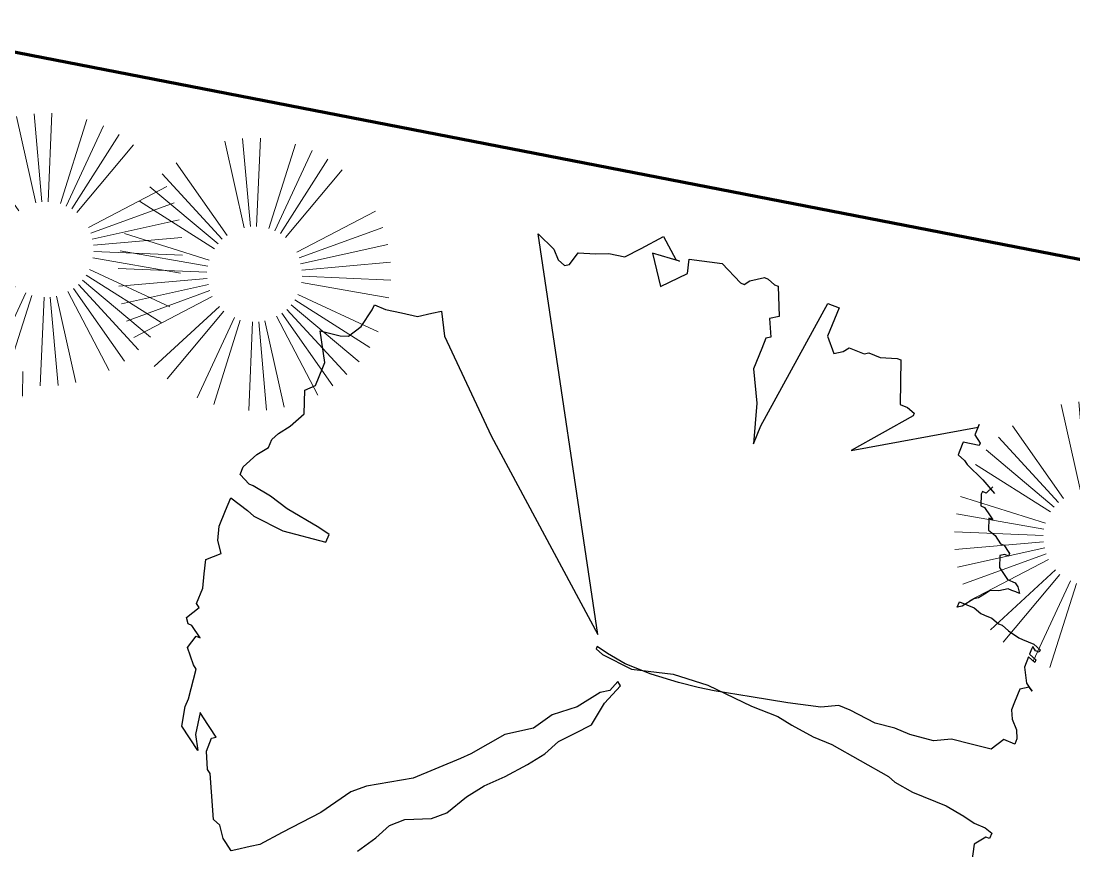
# Model space of a CAD drawing. Header units: millimetres. Extents: x 111 to 1506, y 14 to 566.
# Drawn here: x 233.717 to 235.977, y 91.327 to 93.11 of the extents above; entities that cross this region are included whole.
import ezdxf

# ---------------------------------------------------------------- set-up
doc = ezdxf.new("R2010")
doc.units = ezdxf.units.MM
for name, color, linetype, lineweight in [('ARBOLES', 78, 'Continuous', 5), ('G', 254, 'Continuous', 5), ('PALMERAS114', 114, 'Continuous', 5)]:
    doc.layers.add(name, color=color, linetype=linetype, lineweight=lineweight)
doc.layers.add('fer', color=8, linetype='Continuous')
doc.styles.add('ATTR', font='romans.shx', dxfattribs={"width": 0.8, "height": 2.52})

# ---------------------------------------------------------------- blocks, each defined once
blk = doc.blocks.new('tr')
at = {"layer": 'fer', "color": 97}
for p, q in [((1378.7648, 206.7174), (1378.7707, 206.7347)), ((1378.7648, 206.7174), (1378.7707, 206.7347)), ((1378.7707, 206.7347), (1378.7827, 206.7347)), ((1378.7707, 206.7347), (1378.7707, 206.7347)), ((1378.7707, 206.7347), (1378.7827, 206.7347)), ((1378.7707, 206.7347), (1378.7707, 206.7347)), ((1378.7827, 206.7347), (1378.7827, 206.7261)), ((1378.7827, 206.7347), (1378.7827, 206.7261)), ((1378.7827, 206.7261), (1378.8065, 206.7087)), ((1378.7827, 206.7261), (1378.7827, 206.7261)), ((1378.7827, 206.7261), (1378.8065, 206.7087)), ((1378.7827, 206.7261), (1378.7827, 206.7261)), ((1378.5446, 206.7001), (1378.5625, 206.7087)), ((1378.5446, 206.7001), (1378.5625, 206.7087)), ((1378.5625, 206.7087), (1378.5744, 206.7087)), ((1378.5625, 206.7087), (1378.5625, 206.7087)), ((1378.5625, 206.7087), (1378.5744, 206.7087)), ((1378.5625, 206.7087), (1378.5625, 206.7087)), ((1378.5744, 206.7087), (1378.5744, 206.6827)), ((1378.5744, 206.7087), (1378.5744, 206.7087)), ((1378.5744, 206.7087), (1378.5744, 206.6827)), ((1378.5744, 206.7087), (1378.5744, 206.7087)), ((1378.7648, 206.6914), (1378.7648, 206.7174)), ((1378.7648, 206.6914), (1378.7648, 206.7174)), ((1378.8065, 206.7087), (1378.8422, 206.7174)), ((1378.8065, 206.7087), (1378.8422, 206.7174)), ((1378.3601, 206.6654), (1378.3661, 206.6827)), ((1378.3601, 206.6654), (1378.3661, 206.6827)), ((1378.3661, 206.6827), (1378.372, 206.6827)), ((1378.3661, 206.6827), (1378.372, 206.6827)), ((1378.372, 206.6827), (1378.372, 206.6741)), ((1378.372, 206.6827), (1378.372, 206.6741)), ((1378.3839, 206.6654), (1378.3899, 206.6827)), ((1378.3839, 206.6654), (1378.3899, 206.6827)), ((1378.3958, 206.6827), (1378.3899, 206.6654)), ((1378.3899, 206.6827), (1378.3958, 206.6827)), ((1378.3958, 206.6827), (1378.3899, 206.6654)), ((1378.3899, 206.6827), (1378.3958, 206.6827)), ((1378.4137, 206.6654), (1378.4434, 206.6827)), ((1378.4137, 206.6654), (1378.4434, 206.6827)), ((1378.4434, 206.6827), (1378.4494, 206.6914)), ((1378.4434, 206.6827), (1378.4494, 206.6914)), ((1378.4553, 206.7001), (1378.4494, 206.6914)), ((1378.4494, 206.6914), (1378.4553, 206.7001)), ((1378.4553, 206.7001), (1378.4494, 206.6914)), ((1378.4494, 206.6914), (1378.4553, 206.7001)), ((1378.4494, 206.6914), (1378.4613, 206.6741)), ((1378.4494, 206.6914), (1378.4613, 206.6741)), ((1378.5089, 206.6741), (1378.5268, 206.6827)), ((1378.5089, 206.6741), (1378.5268, 206.6827)), ((1378.5268, 206.6827), (1378.5446, 206.7001)), ((1378.5268, 206.6827), (1378.5446, 206.7001)), ((1378.5446, 206.7001), (1378.5446, 206.7001)), ((1378.5446, 206.7001), (1378.5446, 206.7001)), ((1378.5744, 206.6827), (1378.6041, 206.6654)), ((1378.5744, 206.6827), (1378.6041, 206.6654)), ((1378.7588, 206.6654), (1378.7648, 206.6914)), ((1378.7588, 206.6654), (1378.7648, 206.6914)), ((1378.3601, 206.6394), (1378.3601, 206.6654)), ((1378.3601, 206.6394), (1378.3601, 206.6654)), ((1378.372, 206.6741), (1378.3661, 206.6654)), ((1378.372, 206.6741), (1378.3661, 206.6654)), ((1378.3661, 206.6654), (1378.372, 206.6654)), ((1378.3661, 206.6654), (1378.372, 206.6654)), ((1378.372, 206.6654), (1378.3839, 206.6654)), ((1378.372, 206.6654), (1378.3839, 206.6654)), ((1378.3899, 206.6654), (1378.4137, 206.6654)), ((1378.3899, 206.6654), (1378.4137, 206.6654)), ((1378.4613, 206.6741), (1378.491, 206.6741)), ((1378.4613, 206.6741), (1378.491, 206.6741)), ((1378.491, 206.6741), (1378.5089, 206.6741)), ((1378.491, 206.6741), (1378.5089, 206.6741)), ((1378.6041, 206.6654), (1378.6101, 206.6221)), ((1378.6041, 206.6654), (1378.6101, 206.6221)), ((1378.7529, 206.6221), (1378.7588, 206.6654)), ((1378.7529, 206.6221), (1378.7588, 206.6654)), ((1378.3601, 206.6307), (1378.3601, 206.6394)), ((1378.3601, 206.6307), (1378.3601, 206.6394)), ((1378.3542, 206.6047), (1378.3601, 206.6307)), ((1378.3542, 206.6047), (1378.3601, 206.6307)), ((1378.6101, 206.6221), (1378.616, 206.5788)), ((1378.6101, 206.6221), (1378.616, 206.5788)), ((1378.7529, 206.5441), (1378.7529, 206.6221)), ((1378.7529, 206.5441), (1378.7529, 206.6221)), ((1378.259, 206.5874), (1378.2709, 206.5961)), ((1378.259, 206.5874), (1378.2709, 206.5961)), ((1378.2709, 206.5961), (1378.2709, 206.5874)), ((1378.2709, 206.5961), (1378.2709, 206.5874)), ((1378.3482, 206.5874), (1378.3542, 206.6047)), ((1378.3482, 206.5874), (1378.3542, 206.6047)), ((1378.253, 206.5788), (1378.259, 206.5874)), ((1378.253, 206.5788), (1378.259, 206.5874)), ((1378.253, 206.5614), (1378.253, 206.5788)), ((1378.253, 206.5614), (1378.253, 206.5788)), ((1378.259, 206.5874), (1378.259, 206.5874)), ((1378.259, 206.5874), (1378.259, 206.5874)), ((1378.2709, 206.5874), (1378.2709, 206.5788)), ((1378.2709, 206.5874), (1378.2709, 206.5788)), ((1378.2709, 206.5788), (1378.2709, 206.5701)), ((1378.2709, 206.5788), (1378.2709, 206.5788)), ((1378.2709, 206.5788), (1378.2709, 206.5701)), ((1378.2709, 206.5788), (1378.2709, 206.5788)), ((1378.2709, 206.5701), (1378.2828, 206.5528)), ((1378.2709, 206.5701), (1378.2828, 206.5528)), ((1378.3423, 206.5614), (1378.3482, 206.5788)), ((1378.3423, 206.5614), (1378.3482, 206.5788)), ((1378.3482, 206.5788), (1378.3482, 206.5874)), ((1378.3482, 206.5788), (1378.3482, 206.5874)), ((1378.616, 206.5788), (1378.6339, 206.5441)), ((1378.616, 206.5788), (1378.6339, 206.5441)), ((1378.1935, 206.5354), (1378.1994, 206.5441)), ((1378.1935, 206.5354), (1378.1994, 206.5441)), ((1378.1994, 206.5441), (1378.2054, 206.5441)), ((1378.1994, 206.5441), (1378.2054, 206.5441)), ((1378.2054, 206.5441), (1378.2054, 206.5354)), ((1378.2054, 206.5441), (1378.2054, 206.5441)), ((1378.2054, 206.5441), (1378.2054, 206.5354)), ((1378.2054, 206.5441), (1378.2054, 206.5441)), ((1378.2351, 206.5354), (1378.2411, 206.5441)), ((1378.2351, 206.5354), (1378.2411, 206.5441)), ((1378.2411, 206.5441), (1378.2471, 206.5528)), ((1378.2411, 206.5441), (1378.2471, 206.5528)), ((1378.2471, 206.5528), (1378.253, 206.5614)), ((1378.2471, 206.5528), (1378.253, 206.5614)), ((1378.2828, 206.5528), (1378.2887, 206.5354)), ((1378.2828, 206.5528), (1378.2887, 206.5354)), ((1378.3423, 206.5441), (1378.3423, 206.5614)), ((1378.3423, 206.5441), (1378.3423, 206.5614)), ((1378.3423, 206.5441), (1378.3423, 206.5441)), ((1378.3423, 206.5354), (1378.3423, 206.5441)), ((1378.3423, 206.5441), (1378.3423, 206.5441)), ((1378.3423, 206.5354), (1378.3423, 206.5441)), ((1378.6339, 206.5441), (1378.6398, 206.4921)), ((1378.6339, 206.5441), (1378.6398, 206.4921)), ((1378.7469, 206.5008), (1378.7529, 206.5441)), ((1378.7469, 206.5008), (1378.7529, 206.5441)), ((1378.1875, 206.5268), (1378.1935, 206.5354)), ((1378.1875, 206.5268), (1378.1935, 206.5354)), ((1378.1875, 206.5181), (1378.1875, 206.5268)), ((1378.1875, 206.5181), (1378.1875, 206.5268)), ((1378.2054, 206.5354), (1378.2113, 206.5268)), ((1378.2054, 206.5354), (1378.2054, 206.5354)), ((1378.2054, 206.5354), (1378.2113, 206.5268)), ((1378.2054, 206.5354), (1378.2054, 206.5354)), ((1378.2113, 206.5268), (1378.2351, 206.5354)), ((1378.2113, 206.5268), (1378.2351, 206.5354)), ((1378.2351, 206.5354), (1378.2351, 206.5354)), ((1378.2351, 206.5354), (1378.2351, 206.5354)), ((1378.2887, 206.5354), (1378.3006, 206.5268)), ((1378.2887, 206.5354), (1378.3006, 206.5268)), ((1378.3006, 206.5268), (1378.3125, 206.5181)), ((1378.3006, 206.5268), (1378.3125, 206.5181)), ((1378.3363, 206.5181), (1378.3423, 206.5354)), ((1378.3363, 206.5181), (1378.3423, 206.5354)), ((1378.1697, 206.4834), (1378.1756, 206.5008)), ((1378.1697, 206.4834), (1378.1756, 206.5008)), ((1378.1756, 206.5008), (1378.1875, 206.5181)), ((1378.1756, 206.5008), (1378.1875, 206.5181)), ((1378.3125, 206.5181), (1378.3185, 206.5094)), ((1378.3125, 206.5181), (1378.3185, 206.5094)), ((1378.3185, 206.5094), (1378.3423, 206.4921)), ((1378.3185, 206.5094), (1378.3423, 206.4921)), ((1378.3363, 206.4834), (1378.3363, 206.5181)), ((1378.3363, 206.4834), (1378.3363, 206.5181)), ((1378.741, 206.4834), (1378.7469, 206.5008)), ((1378.741, 206.4834), (1378.7469, 206.5008)), ((1378.1399, 206.4748), (1378.1459, 206.4834)), ((1378.1399, 206.4748), (1378.1459, 206.4834)), ((1378.1459, 206.4748), (1378.1697, 206.4834)), ((1378.1459, 206.4834), (1378.1459, 206.4748)), ((1378.1459, 206.4748), (1378.1697, 206.4834)), ((1378.1459, 206.4834), (1378.1459, 206.4748)), ((1378.3363, 206.4834), (1378.3363, 206.4834)), ((1378.3482, 206.4834), (1378.3363, 206.4834)), ((1378.3363, 206.4834), (1378.3363, 206.4834)), ((1378.3482, 206.4834), (1378.3363, 206.4834)), ((1378.3423, 206.4921), (1378.3482, 206.4834)), ((1378.3423, 206.4921), (1378.3482, 206.4834)), ((1378.6398, 206.4921), (1378.6398, 206.4574)), ((1378.6398, 206.4921), (1378.6398, 206.4574)), ((1378.7231, 206.3448), (1378.741, 206.4834)), ((1378.7231, 206.3448), (1378.741, 206.4834)), ((1378.0745, 206.4314), (1378.0923, 206.4661)), ((1378.0745, 206.4314), (1378.0923, 206.4661)), ((1378.0804, 206.4574), (1378.0983, 206.4488)), ((1378.0804, 206.4574), (1378.0983, 206.4488)), ((1378.128, 206.4574), (1378.1399, 206.4748)), ((1378.128, 206.4574), (1378.1399, 206.4748)), ((1378.128, 206.4574), (1378.128, 206.4574)), ((1378.128, 206.4574), (1378.128, 206.4574)), ((1378.128, 206.4574), (1378.128, 206.4574)), ((1378.128, 206.4488), (1378.128, 206.4574)), ((1378.128, 206.4574), (1378.128, 206.4574)), ((1378.128, 206.4574), (1378.128, 206.4574)), ((1378.128, 206.4574), (1378.128, 206.4574)), ((1378.128, 206.4488), (1378.128, 206.4574)), ((1378.1399, 206.4748), (1378.1399, 206.4748)), ((1378.1399, 206.4748), (1378.1399, 206.4748)), ((1378.6398, 206.4574), (1378.6458, 206.4141)), ((1378.6398, 206.4574), (1378.6458, 206.4141)), ((1378.0566, 206.3881), (1378.0745, 206.4314)), ((1378.0566, 206.3881), (1378.0745, 206.4314)), ((1378.0983, 206.4488), (1378.0983, 206.4401)), ((1378.0983, 206.4488), (1378.0983, 206.4488)), ((1378.0983, 206.4488), (1378.0983, 206.4401)), ((1378.0983, 206.4488), (1378.0983, 206.4488)), ((1378.0983, 206.4401), (1378.1042, 206.4401)), ((1378.0983, 206.4401), (1378.0983, 206.4401)), ((1378.0983, 206.4401), (1378.1042, 206.4401)), ((1378.0983, 206.4401), (1378.0983, 206.4401)), ((1378.1042, 206.4401), (1378.128, 206.4488)), ((1378.1042, 206.4401), (1378.128, 206.4488)), ((1378.6458, 206.4141), (1378.6398, 206.3534)), ((1378.6458, 206.4141), (1378.6398, 206.3534)), ((1377.9912, 206.3794), (1378.0031, 206.3968)), ((1377.9912, 206.3794), (1378.0031, 206.3968)), ((1378.0031, 206.3968), (1378.009, 206.3968)), ((1378.0031, 206.3968), (1378.009, 206.3968)), ((1378.009, 206.3968), (1378.015, 206.3621)), ((1378.009, 206.3968), (1378.015, 206.3621)), ((1378.0507, 206.3794), (1378.0566, 206.3881)), ((1378.0507, 206.3794), (1378.0566, 206.3881)), ((1378.0566, 206.3881), (1378.0566, 206.3881)), ((1378.0566, 206.3881), (1378.0566, 206.3881)), ((1377.9674, 206.3794), (1377.9912, 206.3794)), ((1377.9733, 206.3794), (1377.9674, 206.3794)), ((1377.9674, 206.3794), (1377.9912, 206.3794)), ((1377.9733, 206.3794), (1377.9674, 206.3794)), ((1378.1221, 206.1455), (1377.9733, 206.3794)), ((1378.1221, 206.1455), (1377.9733, 206.3794)), ((1378.0447, 206.3621), (1378.0507, 206.3794)), ((1378.0447, 206.3621), (1378.0507, 206.3794)), ((1378.015, 206.3621), (1378.0209, 206.3621)), ((1378.015, 206.3621), (1378.0209, 206.3621)), ((1378.0209, 206.3621), (1378.0447, 206.3621)), ((1378.0209, 206.3621), (1378.0447, 206.3621)), ((1378.6398, 206.3534), (1378.6398, 206.3274)), ((1378.6398, 206.3534), (1378.6398, 206.3274)), ((1378.7231, 206.3014), (1378.7231, 206.3448)), ((1378.7231, 206.3014), (1378.7231, 206.3448)), ((1378.6398, 206.3274), (1378.6577, 206.2928)), ((1378.6398, 206.3274), (1378.6577, 206.2928)), ((1378.7172, 206.2495), (1378.7231, 206.3014)), ((1378.7172, 206.2495), (1378.7231, 206.3014)), ((1378.6577, 206.2928), (1378.6755, 206.2235)), ((1378.6577, 206.2928), (1378.6755, 206.2235)), ((1377.9912, 206.2235), (1377.9971, 206.2408)), ((1377.9912, 206.2235), (1377.9971, 206.2408)), ((1377.9971, 206.2408), (1378.0031, 206.2408)), ((1377.9971, 206.2408), (1378.0031, 206.2408)), ((1378.0031, 206.2408), (1378.1221, 206.1455)), ((1378.0031, 206.2408), (1378.1221, 206.1455)), ((1378.7112, 206.2148), (1378.7172, 206.2495)), ((1378.7112, 206.2148), (1378.7172, 206.2495)), ((1377.9019, 206.1715), (1377.9912, 206.2061)), ((1377.9019, 206.1715), (1377.9912, 206.2061)), ((1377.9912, 206.2061), (1377.9912, 206.2235)), ((1377.9912, 206.2061), (1377.9912, 206.2235)), ((1378.6755, 206.2235), (1378.6934, 206.1455)), ((1378.6755, 206.2235), (1378.6934, 206.1455)), ((1378.7112, 206.1541), (1378.7112, 206.2148)), ((1378.7112, 206.1541), (1378.7112, 206.2148)), ((1377.9019, 206.1628), (1377.9019, 206.1715)), ((1377.9019, 206.1628), (1377.9019, 206.1715)), ((1377.9138, 206.1281), (1377.9019, 206.1628)), ((1377.9138, 206.1281), (1377.9019, 206.1628)), ((1378.6934, 206.1455), (1378.7053, 206.0935)), ((1378.6934, 206.1455), (1378.7053, 206.0935)), ((1378.7053, 206.0501), (1378.7112, 206.1541)), ((1378.7053, 206.0501), (1378.7112, 206.1541)), ((1377.9138, 206.1021), (1377.9138, 206.1281)), ((1377.9138, 206.1021), (1377.9138, 206.1281)), ((1377.9197, 206.0935), (1377.9138, 206.1021)), ((1377.9197, 206.0935), (1377.9138, 206.1021)), ((1377.9197, 206.0588), (1377.9197, 206.0935)), ((1377.9197, 206.0588), (1377.9197, 206.0935)), ((1378.7053, 206.0935), (1378.7112, 206.0675)), ((1378.7053, 206.0935), (1378.7112, 206.0675)), ((1377.9316, 206.0501), (1377.9197, 206.0588)), ((1377.9316, 206.0501), (1377.9197, 206.0588)), ((1377.9435, 206.0328), (1377.9316, 206.0501)), ((1377.9435, 206.0328), (1377.9316, 206.0501)), ((1378.7112, 205.9722), (1378.7053, 206.0501)), ((1378.7112, 205.9722), (1378.7053, 206.0501)), ((1378.7112, 206.0675), (1378.7172, 206.0328)), ((1378.7112, 206.0675), (1378.7172, 206.0328)), ((1377.9138, 206.0068), (1377.9435, 206.0328)), ((1377.9138, 206.0068), (1377.9435, 206.0328)), ((1378.7172, 206.0328), (1378.7231, 205.9895)), ((1378.7172, 206.0328), (1378.7231, 205.9895)), ((1377.8483, 206.0068), (1377.9138, 206.0068)), ((1377.8483, 206.0068), (1377.9138, 206.0068)), ((1377.8483, 206.0068), (1377.8483, 206.0068)), ((1377.8483, 205.9808), (1377.8483, 206.0068)), ((1377.8483, 206.0068), (1377.8483, 206.0068)), ((1377.8483, 205.9808), (1377.8483, 206.0068)), ((1378.1459, 205.9462), (1377.8483, 205.9808)), ((1378.1459, 205.9462), (1377.8483, 205.9808)), ((1377.8483, 205.9808), (1377.8483, 205.9808)), ((1377.8483, 205.9808), (1377.8483, 205.9808)), ((1378.7231, 205.9895), (1378.7291, 205.9288)), ((1378.7231, 205.9895), (1378.7291, 205.9288)), ((1378.735, 205.8855), (1378.7112, 205.9722)), ((1378.735, 205.8855), (1378.7112, 205.9722)), ((1378.1042, 205.9202), (1378.1875, 205.9462)), ((1378.1042, 205.9202), (1378.1875, 205.9462)), ((1378.1875, 205.9462), (1378.1459, 205.9462)), ((1378.1875, 205.9462), (1378.1459, 205.9462)), ((1378.0388, 205.8855), (1378.1042, 205.9202)), ((1378.0388, 205.8855), (1378.1042, 205.9202)), ((1378.7291, 205.9288), (1378.7291, 205.8682)), ((1378.7291, 205.9288), (1378.7291, 205.8682)), ((1377.8543, 205.8682), (1377.9138, 205.8942)), ((1377.8543, 205.8682), (1377.9138, 205.8942)), ((1377.9138, 205.8942), (1377.9257, 205.8768)), ((1377.9138, 205.8942), (1377.9257, 205.8768)), ((1377.9257, 205.8768), (1377.9614, 205.8942)), ((1377.9257, 205.8768), (1377.9614, 205.8942)), ((1377.9614, 205.8942), (1377.9674, 205.8855)), ((1377.9614, 205.8942), (1377.9674, 205.8855)), ((1377.8543, 205.8682), (1377.8543, 205.8682)), ((1377.8543, 205.8595), (1377.8543, 205.8682)), ((1377.8543, 205.8682), (1377.8543, 205.8682)), ((1377.8543, 205.8595), (1377.8543, 205.8682)), ((1377.9674, 205.8855), (1377.9912, 205.8855)), ((1377.9674, 205.8855), (1377.9912, 205.8855)), ((1377.9912, 205.8855), (1378.0388, 205.8855)), ((1377.9912, 205.8855), (1378.0388, 205.8855)), ((1378.7291, 205.8682), (1378.7231, 205.8248)), ((1378.7291, 205.8682), (1378.7231, 205.8248)), ((1378.7291, 205.8162), (1378.735, 205.8855)), ((1378.7291, 205.8162), (1378.735, 205.8855)), ((1378.7767, 205.8768), (1378.7707, 205.8682)), ((1378.7767, 205.8768), (1378.7707, 205.8682)), ((1378.7707, 205.8682), (1378.7946, 205.8595)), ((1378.7707, 205.8682), (1378.7946, 205.8595)), ((1378.8243, 205.8595), (1378.7767, 205.8768)), ((1378.8243, 205.8595), (1378.7767, 205.8768)), ((1377.8483, 205.8422), (1377.8543, 205.8595)), ((1377.8483, 205.8422), (1377.8543, 205.8595)), ((1378.7946, 205.8595), (1378.8065, 205.8422)), ((1378.7946, 205.8595), (1378.8065, 205.8422)), ((1378.8779, 205.8508), (1378.8243, 205.8595)), ((1378.8779, 205.8508), (1378.8243, 205.8595)), ((1378.9076, 205.8248), (1378.8779, 205.8508)), ((1378.9076, 205.8248), (1378.8779, 205.8508)), ((1377.8483, 205.8335), (1377.8483, 205.8422)), ((1377.8483, 205.8335), (1377.8483, 205.8422)), ((1377.8662, 205.8075), (1377.8483, 205.8335)), ((1377.8662, 205.8075), (1377.8483, 205.8335)), ((1378.7231, 205.8248), (1378.7172, 205.7988)), ((1378.7231, 205.8248), (1378.7172, 205.7988)), ((1378.8065, 205.8422), (1378.8541, 205.8075)), ((1378.8065, 205.8422), (1378.8541, 205.8075)), ((1378.9374, 205.7988), (1378.9076, 205.8248)), ((1378.9374, 205.7988), (1378.9076, 205.8248)), ((1377.8781, 205.7988), (1377.8662, 205.8075)), ((1377.8781, 205.7988), (1377.8662, 205.8075)), ((1377.8781, 205.7902), (1377.8781, 205.7988)), ((1377.8781, 205.7902), (1377.8781, 205.7988)), ((1378.7172, 205.7988), (1378.7231, 205.7988)), ((1378.7172, 205.7988), (1378.7231, 205.7988)), ((1378.7231, 205.7988), (1378.7291, 205.8162)), ((1378.7231, 205.7988), (1378.7291, 205.8162)), ((1378.8541, 205.8075), (1378.8898, 205.7642)), ((1378.8541, 205.8075), (1378.8898, 205.7642)), ((1378.9731, 205.7815), (1378.9374, 205.7988)), ((1378.9731, 205.7815), (1378.9374, 205.7988)), ((1377.8543, 205.7382), (1377.8781, 205.7902)), ((1377.8543, 205.7382), (1377.8781, 205.7902)), ((1378.6934, 205.7902), (1377.9435, 205.3482)), ((1378.6934, 205.7902), (1377.9435, 205.3482)), ((1378.3839, 205.4175), (1378.6934, 205.7902)), ((1378.3839, 205.4175), (1378.6934, 205.7902)), ((1379.0088, 205.7555), (1378.9731, 205.7815)), ((1379.0088, 205.7555), (1378.9731, 205.7815)), ((1378.8898, 205.7642), (1378.9314, 205.7382)), ((1378.8898, 205.7642), (1378.9314, 205.7382)), ((1379.0505, 205.7208), (1379.0088, 205.7555)), ((1379.0505, 205.7208), (1379.0088, 205.7555)), ((1377.8721, 205.6688), (1377.8543, 205.7382)), ((1377.8721, 205.6688), (1377.8543, 205.7382)), ((1378.9314, 205.7382), (1378.9671, 205.6862)), ((1378.9314, 205.7382), (1378.9671, 205.6862)), ((1379.0862, 205.6862), (1379.0505, 205.7208)), ((1379.0862, 205.6862), (1379.0505, 205.7208)), ((1378.9671, 205.6862), (1379.0326, 205.6342)), ((1378.9671, 205.6862), (1379.0326, 205.6342)), ((1379.1219, 205.6602), (1379.0862, 205.6862)), ((1379.1219, 205.6602), (1379.0862, 205.6862)), ((1377.9019, 205.6775), (1377.8721, 205.6688)), ((1377.9019, 205.6775), (1377.8721, 205.6688)), ((1377.9495, 205.6342), (1377.9019, 205.6775)), ((1377.9495, 205.6342), (1377.9019, 205.6775)), ((1377.8483, 205.5995), (1377.884, 205.6429)), ((1377.8483, 205.5995), (1377.884, 205.6429)), ((1377.884, 205.6515), (1377.89, 205.5909)), ((1377.884, 205.6515), (1377.884, 205.6515)), ((1377.884, 205.6429), (1377.884, 205.6515)), ((1377.884, 205.6515), (1377.89, 205.5909)), ((1377.884, 205.6515), (1377.884, 205.6515)), ((1377.884, 205.6429), (1377.884, 205.6515)), ((1379.1695, 205.6342), (1379.1219, 205.6602)), ((1379.1695, 205.6342), (1379.1219, 205.6602)), ((1377.89, 205.5909), (1377.9495, 205.6342)), ((1377.89, 205.5909), (1377.9495, 205.6342)), ((1379.0326, 205.6342), (1379.0505, 205.6169)), ((1379.0326, 205.6342), (1379.0505, 205.6169)), ((1379.0505, 205.6169), (1379.1278, 205.5389)), ((1379.0505, 205.6169), (1379.1278, 205.5389)), ((1379.1933, 205.6082), (1379.1695, 205.6342)), ((1379.1933, 205.6082), (1379.1695, 205.6342)), ((1377.89, 205.5649), (1377.8483, 205.5995)), ((1377.89, 205.5649), (1377.8483, 205.5995)), ((1379.2171, 205.5562), (1379.1933, 205.6082)), ((1379.2171, 205.5562), (1379.1933, 205.6082)), ((1377.9197, 205.5389), (1377.89, 205.5649)), ((1377.9197, 205.5389), (1377.89, 205.5649)), ((1379.2409, 205.5302), (1379.2171, 205.5562)), ((1379.2409, 205.5302), (1379.2171, 205.5562)), ((1377.9257, 205.5042), (1377.9197, 205.5389)), ((1377.9257, 205.5042), (1377.9197, 205.5389)), ((1379.1278, 205.5389), (1379.1814, 205.4522)), ((1379.1278, 205.5389), (1379.1814, 205.4522)), ((1379.2766, 205.5129), (1379.2409, 205.5302)), ((1379.2766, 205.5129), (1379.2409, 205.5302)), ((1377.9376, 205.4782), (1377.9257, 205.5042)), ((1377.9376, 205.4782), (1377.9257, 205.5042)), ((1379.3182, 205.4869), (1379.2766, 205.5129)), ((1379.3182, 205.4869), (1379.2766, 205.5129)), ((1377.9495, 205.4435), (1377.9376, 205.4782)), ((1377.9495, 205.4435), (1377.9376, 205.4782)), ((1377.9793, 205.4349), (1377.9495, 205.4435)), ((1377.9793, 205.4349), (1377.9495, 205.4435)), ((1379.1814, 205.4522), (1379.2052, 205.4262)), ((1379.1814, 205.4522), (1379.2052, 205.4262)), ((1377.9852, 205.4262), (1377.9793, 205.4349)), ((1377.9852, 205.4262), (1377.9793, 205.4349)), ((1377.9793, 205.4089), (1377.9852, 205.4262)), ((1377.9793, 205.4089), (1377.9852, 205.4262)), ((1378.2232, 205.2442), (1378.3839, 205.4175)), ((1378.2232, 205.2442), (1378.3839, 205.4175)), ((1379.2052, 205.4262), (1379.2706, 205.3829)), ((1379.2052, 205.4262), (1379.2706, 205.3829)), ((1377.9435, 205.3482), (1377.9614, 205.3915)), ((1377.9435, 205.3482), (1377.9614, 205.3915)), ((1377.9614, 205.3915), (1377.9793, 205.4089)), ((1377.9614, 205.3915), (1377.9793, 205.4089)), ((1379.2706, 205.3829), (1379.3421, 205.3222)), ((1379.2706, 205.3829), (1379.3421, 205.3222)), ((1377.9435, 205.3482), (1377.9435, 205.3482)), ((1377.9435, 205.3482), (1377.9435, 205.3482)), ((1379.3421, 205.3222), (1379.3837, 205.2876)), ((1379.3421, 205.3222), (1379.3837, 205.2876)), ((1379.3837, 205.2876), (1379.3956, 205.2702)), ((1379.3837, 205.2876), (1379.3956, 205.2702)), ((1379.3956, 205.2702), (1379.4135, 205.2442)), ((1379.3956, 205.2702), (1379.4135, 205.2442)), ((1378.1756, 205.2182), (1378.2232, 205.2442)), ((1378.1756, 205.2182), (1378.2232, 205.2442)), ((1379.4194, 205.2356), (1379.4075, 205.2182)), ((1379.4194, 205.2356), (1379.4075, 205.2182)), ((1379.4135, 205.2442), (1379.4194, 205.2356)), ((1379.4135, 205.2442), (1379.4135, 205.2442)), ((1379.4135, 205.2442), (1379.4194, 205.2356)), ((1379.4135, 205.2442), (1379.4135, 205.2442)), ((1378.1756, 205.2182), (1378.1756, 205.2182)), ((1378.1756, 205.2182), (1378.1756, 205.2182)), ((1378.1875, 205.2009), (1378.1756, 205.2182)), ((1378.1756, 205.2182), (1378.1756, 205.2182)), ((1378.1756, 205.2182), (1378.1756, 205.2182)), ((1378.1875, 205.2009), (1378.1756, 205.2182)), ((1379.4075, 205.2182), (1379.4016, 205.2096)), ((1379.4075, 205.2182), (1379.4016, 205.2096)), ((1378.2054, 205.1749), (1378.1875, 205.2009)), ((1378.2054, 205.1749), (1378.1875, 205.2009)), ((1379.3778, 205.1922), (1379.3718, 205.1749)), ((1379.3778, 205.1922), (1379.3718, 205.1749)), ((1379.4016, 205.2096), (1379.3778, 205.1922)), ((1379.4016, 205.2096), (1379.3778, 205.1922)), ((1379.3778, 205.1922), (1379.3778, 205.1922)), ((1379.3778, 205.1922), (1379.3778, 205.1922)), ((1379.3778, 205.1922), (1379.3778, 205.1922)), ((1379.3778, 205.1922), (1379.3778, 205.1922)), ((1378.2113, 205.1402), (1378.2054, 205.1749)), ((1378.2113, 205.1402), (1378.2054, 205.1749)), ((1378.7112, 205.1749), (1378.7053, 205.1489)), ((1378.7112, 205.1749), (1378.7053, 205.1489)), ((1378.7291, 205.1749), (1378.7112, 205.1749)), ((1378.7291, 205.1749), (1378.7112, 205.1749)), ((1378.741, 205.0796), (1378.7291, 205.1749)), ((1378.741, 205.0796), (1378.7291, 205.1749)), ((1379.3718, 205.1749), (1379.3182, 205.1489)), ((1379.3718, 205.1749), (1379.3182, 205.1489)), ((1378.7053, 205.1489), (1378.6934, 205.0709)), ((1378.7053, 205.1489), (1378.6934, 205.0709)), ((1379.3182, 205.1489), (1379.2825, 205.1316)), ((1379.3182, 205.1489), (1379.2825, 205.1316)), ((1379.3182, 205.1489), (1379.3182, 205.1489)), ((1379.3182, 205.1489), (1379.3182, 205.1489)), ((1378.2113, 205.1402), (1378.2113, 205.1402)), ((1378.2173, 205.1056), (1378.2113, 205.1402)), ((1378.2113, 205.1402), (1378.2113, 205.1402)), ((1378.2173, 205.1056), (1378.2113, 205.1402)), ((1379.2766, 205.1229), (1379.2409, 205.1056)), ((1379.2766, 205.1229), (1379.2409, 205.1056)), ((1379.2825, 205.1316), (1379.2766, 205.1229)), ((1379.2825, 205.1316), (1379.2766, 205.1229)), ((1378.2173, 205.0796), (1378.2173, 205.1056)), ((1378.2173, 205.0796), (1378.2173, 205.1056)), ((1379.2052, 205.1142), (1379.1754, 205.0709)), ((1379.2052, 205.1142), (1379.1754, 205.0709)), ((1379.2111, 205.1056), (1379.2052, 205.1142)), ((1379.2111, 205.1056), (1379.2052, 205.1142)), ((1379.2409, 205.1056), (1379.2111, 205.1056)), ((1379.2409, 205.1056), (1379.2111, 205.1056)), ((1378.2292, 205.0796), (1378.2173, 205.0796)), ((1378.2292, 205.0796), (1378.2173, 205.0796)), ((1378.2709, 205.0709), (1378.2292, 205.0796)), ((1378.2709, 205.0709), (1378.2292, 205.0796)), ((1378.735, 205.0103), (1378.741, 205.0796)), ((1378.735, 205.0103), (1378.741, 205.0796)), ((1379.2468, 205.0882), (1379.2111, 205.0363)), ((1379.2468, 205.0882), (1379.2111, 205.0363)), ((1379.2171, 205.0709), (1379.2468, 205.0882)), ((1379.2171, 205.0709), (1379.2468, 205.0882)), ((1378.3006, 205.0536), (1378.2709, 205.0709)), ((1378.3006, 205.0536), (1378.2709, 205.0709)), ((1378.3066, 205.0363), (1378.3006, 205.0536)), ((1378.3066, 205.0363), (1378.3006, 205.0536)), ((1378.6934, 205.0709), (1378.6815, 205.0276)), ((1378.6934, 205.0709), (1378.6815, 205.0276)), ((1379.1695, 205.0622), (1379.2171, 205.0709)), ((1379.1754, 205.0709), (1379.1695, 205.0622)), ((1379.1695, 205.0622), (1379.2171, 205.0709)), ((1379.1754, 205.0709), (1379.1695, 205.0622)), ((1378.3125, 204.9929), (1378.3066, 205.0363)), ((1378.3125, 204.9929), (1378.3066, 205.0363)), ((1379.2111, 205.0363), (1379.1695, 205.0276)), ((1379.2111, 205.0363), (1379.1695, 205.0276)), ((1378.372, 205.0276), (1378.3125, 204.9929)), ((1378.372, 205.0276), (1378.3125, 204.9929)), ((1378.3839, 205.0276), (1378.372, 205.0276)), ((1378.3839, 205.0276), (1378.372, 205.0276)), ((1378.4256, 205.0276), (1378.3839, 205.0276)), ((1378.4256, 205.0276), (1378.3839, 205.0276)), ((1378.4434, 205.0103), (1378.4256, 205.0276)), ((1378.4434, 205.0103), (1378.4256, 205.0276)), ((1378.491, 205.0276), (1378.4434, 205.0103)), ((1378.491, 205.0276), (1378.4434, 205.0103)), ((1378.5268, 205.0103), (1378.491, 205.0276)), ((1378.5268, 205.0103), (1378.491, 205.0276)), ((1378.5506, 204.9929), (1378.5268, 205.0103)), ((1378.5506, 204.9929), (1378.5268, 205.0103)), ((1378.6815, 205.0276), (1378.6755, 204.9843)), ((1378.6815, 205.0276), (1378.6755, 204.9843)), ((1378.7291, 204.9929), (1378.735, 205.0103)), ((1378.7291, 204.9929), (1378.735, 205.0103)), ((1379.0802, 205.0103), (1379.0505, 204.9843)), ((1379.0802, 205.0103), (1379.0505, 204.9843)), ((1379.0862, 205.0189), (1379.0802, 205.0103)), ((1379.0862, 205.0189), (1379.0802, 205.0103)), ((1379.1516, 205.0276), (1379.0862, 205.0189)), ((1379.1516, 205.0276), (1379.0862, 205.0189)), ((1379.0862, 205.0189), (1379.0862, 205.0189)), ((1379.0862, 205.0189), (1379.0862, 205.0189)), ((1379.1695, 205.0276), (1379.1516, 205.0276)), ((1379.1695, 205.0276), (1379.1516, 205.0276)), ((1378.5684, 204.9843), (1378.5506, 204.9929)), ((1378.5684, 204.9843), (1378.5506, 204.9929)), ((1378.5863, 204.9843), (1378.5684, 204.9843)), ((1378.5863, 204.9843), (1378.5684, 204.9843)), ((1378.6101, 204.9669), (1378.5863, 204.9843)), ((1378.6101, 204.9669), (1378.5863, 204.9843)), ((1378.6755, 204.9843), (1378.6755, 204.9756)), ((1378.6755, 204.9843), (1378.6755, 204.9756)), ((1378.7172, 204.9496), (1378.7291, 204.9929)), ((1378.7172, 204.9496), (1378.7291, 204.9929)), ((1379.0207, 205.0016), (1379.0028, 204.9756)), ((1379.0207, 205.0016), (1379.0028, 204.9756)), ((1379.0207, 204.9929), (1379.0207, 205.0016)), ((1379.0207, 204.9929), (1379.0207, 205.0016)), ((1379.0505, 204.9843), (1379.0207, 204.9929)), ((1379.0505, 204.9843), (1379.0207, 204.9929)), ((1379.0505, 204.9843), (1379.0505, 204.9843)), ((1379.0505, 204.9843), (1379.0505, 204.9843)), ((1379.0505, 204.9843), (1379.0505, 204.9843)), ((1379.0505, 204.9843), (1379.0505, 204.9843)), ((1378.6458, 204.9496), (1378.6101, 204.9669)), ((1378.6458, 204.9496), (1378.6101, 204.9669)), ((1378.6755, 204.9756), (1378.6636, 204.9496)), ((1378.6755, 204.9756), (1378.6636, 204.9496)), ((1378.8362, 204.9756), (1378.8124, 204.9583)), ((1378.8362, 204.9756), (1378.8124, 204.9583)), ((1378.86, 204.9496), (1378.8362, 204.9756)), ((1378.86, 204.9496), (1378.8362, 204.9756)), ((1378.9195, 204.9669), (1378.8898, 204.9583)), ((1378.9195, 204.9669), (1378.8898, 204.9583)), ((1378.9552, 204.9669), (1378.9195, 204.9669)), ((1378.9552, 204.9669), (1378.9195, 204.9669)), ((1378.9612, 204.9756), (1378.9552, 204.9669)), ((1378.9612, 204.9756), (1378.9552, 204.9669)), ((1378.9909, 204.9583), (1378.9612, 204.9756)), ((1378.9909, 204.9583), (1378.9612, 204.9756)), ((1379.0028, 204.9669), (1378.9909, 204.9583)), ((1379.0028, 204.9669), (1378.9909, 204.9583)), ((1379.0028, 204.9756), (1379.0028, 204.9669)), ((1379.0028, 204.9756), (1379.0028, 204.9669)), ((1378.6636, 204.9496), (1378.6458, 204.9496)), ((1378.6636, 204.9496), (1378.6458, 204.9496)), ((1378.7469, 204.9496), (1378.7172, 204.9496)), ((1378.7469, 204.9496), (1378.7172, 204.9496)), ((1378.7827, 204.9496), (1378.7469, 204.9496)), ((1378.7827, 204.9496), (1378.7469, 204.9496)), ((1378.8124, 204.9583), (1378.7827, 204.9496)), ((1378.8124, 204.9583), (1378.7827, 204.9496)), ((1378.8898, 204.9583), (1378.86, 204.9496)), ((1378.8898, 204.9583), (1378.86, 204.9496))]:
    blk.add_line(p, q, dxfattribs=at)
blk = doc.blocks.new('E1E')
at = {"layer": 'ARBOLES', "ltscale": 0.2}
for p, q in [((94.5376, 57.7708), (94.5376, 57.7708)), ((94.5622, 57.7074), (94.5397, 57.767))]:
    blk.add_line(p, q, dxfattribs=at)
blk = doc.blocks.new('EVG7')
for p, q in [((-6.59, 19.1), (-16.71, 56.87)), ((-3.91, 19.67), (-9.01, 58.4)), ((1.55, 19.67), (6.65, 58.4)), ((4.23, 19.1), (14.35, 56.87)), ((-9.21, 18.3), (-24.14, 54.35)), ((6.85, 18.3), (21.78, 54.35)), ((-13.82, 15.38), (-37.7, 46.51)), ((-11.62, 16.99), (-31.18, 50.87)), ((9.26, 16.99), (28.82, 50.87)), ((-16, 13.74), (-43.6, 41.34)), ((-17.84, 11.7), (-48.78, 35.44)), ((15.48, 11.7), (46.42, 35.44)), ((17.04, 9.43), (50.78, 28.91)), ((-20.59, 6.96), (-56.61, 21.87)), ((18.24, 6.96), (54.25, 21.87)), ((-21.61, 4.39), (-59.13, 14.44)), ((19.8, 1.68), (58.31, 6.74)), ((-22.19, -1.09), (-61.18, -1.09)), ((-22.16, -3.85), (-60.66, -8.92)), ((19.8, -3.85), (58.31, -8.92)), ((19.83, -1.09), (58.82, -1.09)), ((-20.59, -9.13), (-56.61, -24.05)), ((19.25, -6.56), (56.78, -16.62)), ((-19.4, -11.61), (-53.14, -31.09)), ((-17.84, -13.87), (-48.78, -37.61)), ((15.48, -13.87), (46.42, -37.61)), ((-13.82, -17.56), (-37.7, -48.69)), ((11.46, -17.56), (35.35, -48.69)), ((13.64, -15.91), (41.25, -43.51)), ((-11.62, -19.17), (-31.18, -53.05)), ((-9.21, -20.47), (-24.14, -56.52)), ((-6.59, -21.27), (-16.71, -59.04)), ((-3.91, -21.84), (-9.01, -60.57)), ((-1.18, -22.12), (-1.18, -61.09)), ((4.23, -21.27), (14.35, -59.04)), ((6.85, -20.47), (21.78, -56.52)), ((9.26, -19.17), (28.82, -53.05))]:
    blk.add_line(p, q)
at = {"style": 'ATTR', "width": 0.8, "flags": 9}
blk.add_attdef('ESTCODE', (0, 0), '', height=0.7, dxfattribs=at)

msp = doc.modelspace()

# ---------------------------------------------------------------- hatches: boundary and pattern name
at = {"layer": 'G', "lineweight": 100, "ltscale": 1000}
h = msp.add_hatch(dxfattribs=at)
h.set_pattern_fill('AR-HBONE', color=256, scale=0.046, angle=-105.01068, style=0)
h.set_pattern_definition([(299.989322, (1759.44181, -290.11183), (0.251336119, -0.067395514), [0.552, -0.184]), (29.989322, (1759.53378, -290.2712), (0.251336119, -0.067395514), [0.552, -0.184])])
edge = h.paths.add_edge_path()
edge.add_line((245.14386, 88.77243), (288.23794, 78.57046))
edge.add_line((288.23794, 78.57046), (200.7159, 95.15598))
edge.add_line((200.7159, 95.15598), (201.10543, 97.11776))
edge.add_line((201.10543, 97.11776), (290.19297, 80.23558))

# ---------------------------------------------------------------- linework, layer by layer
at = {"lineweight": 100, "ltscale": 1000}
msp.add_line((245.42848, 90.76147), (221.14082, 95.48619), dxfattribs=at)

# ---------------------------------------------------------------- block references
at = {"lineweight": 100, "rotation": 247.9147716791316}
msp.add_blockref('tr', (562.63292, 1446.69877), dxfattribs=at)
at = {"layer": 'ARBOLES', "color": 0, "xscale": 0.8310831642732954, "yscale": 0.8310831642732954, "zscale": 0.8310831642732954, "rotation": 157.9147716791316}
msp.add_blockref('E1E', (324.57561, 107.24945), dxfattribs=at)
at = {"layer": 'PALMERAS114', "extrusion": (0, 0, -1), "xscale": -0.004880888891868356, "yscale": 0.004880888891718753, "zscale": -0.004880888891868356, "rotation": 294.9205878507973}
for p in [(-233.76803, 92.62666), (-234.21573, 92.57355), (-236.01121, 92.00819)]:
    msp.add_blockref('EVG7', p, dxfattribs=at)

doc.saveas('drawing.dxf')
